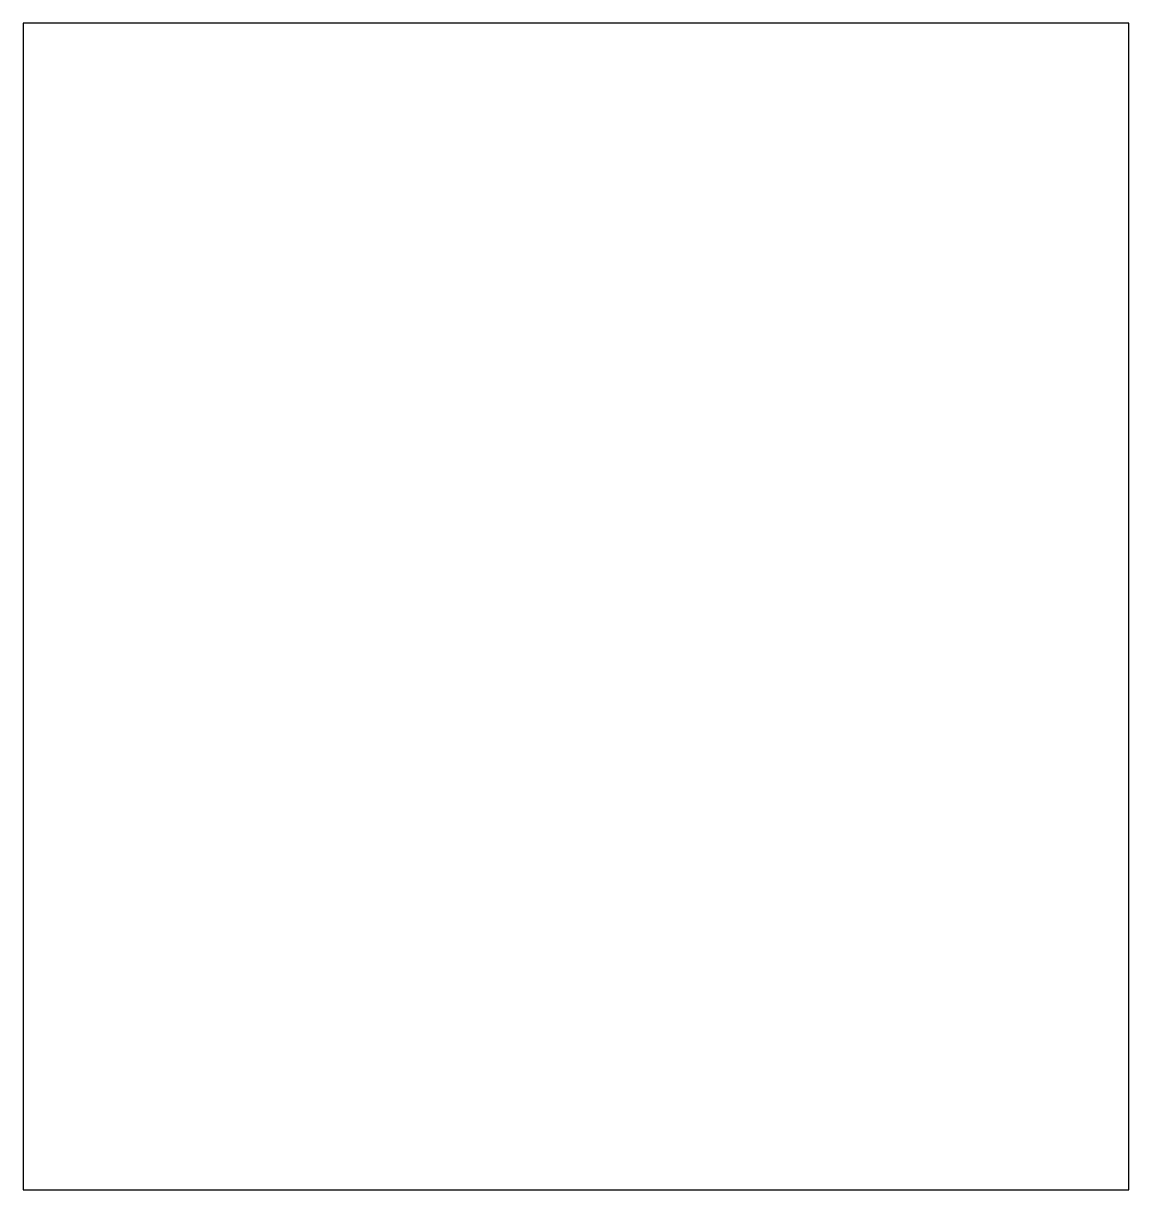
# Model space of a CAD drawing. Extents: x 0.113 to 0.641, y 0.138 to 0.695.
import ezdxf

# ---------------------------------------------------------------- set-up
doc = ezdxf.new("R2010")
doc.units = 0
doc.header["$MEASUREMENT"] = 0

msp = doc.modelspace()

# ---------------------------------------------------------------- linework, layer by layer
at = {"color": 18, "linetype": 'Continuous', "true_color": 0x000000}
msp.add_lwpolyline([(0.641, 0.69479), (0.11272, 0.69479), (0.11272, 0.13756), (0.641, 0.13756)], close=True, dxfattribs=at)

doc.saveas('drawing.dxf')
